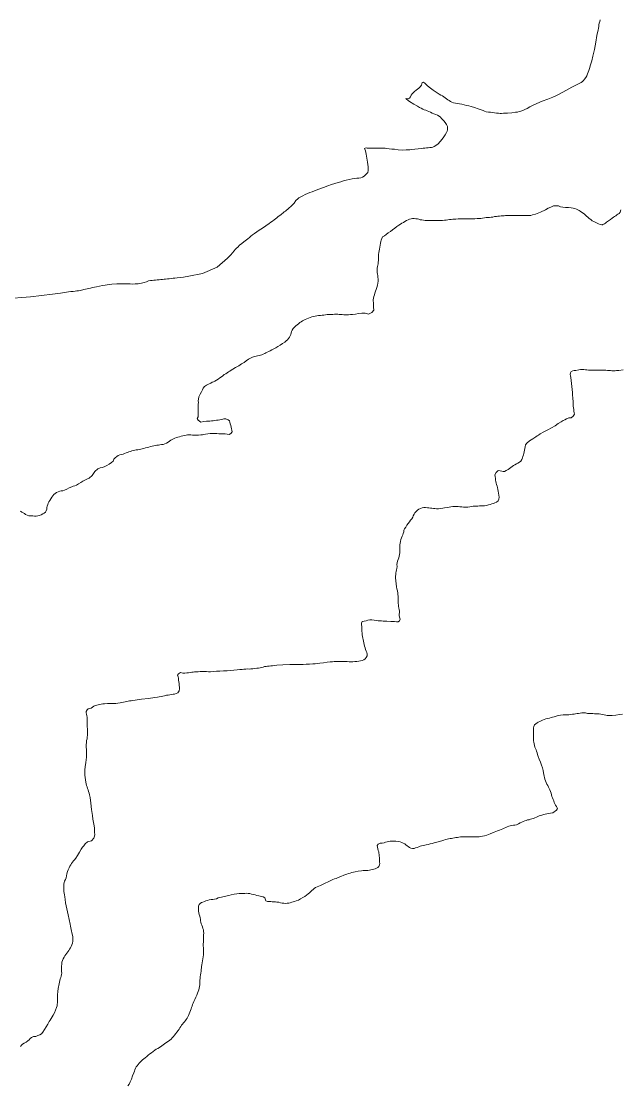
# Model space of a CAD drawing. Header units: kilometres. Extents: x 1172066 to 1174183, y 1051619 to 1053209.
# Drawn here: x 1173682.3 to 1173889.5, y 1052006.6 to 1052374.9 of the extents above; entities that cross this region are included whole.
import ezdxf

# ---------------------------------------------------------------- set-up
doc = ezdxf.new("R2010")
doc.units = ezdxf.units.KM
doc.header["$MEASUREMENT"] = 0
doc.layers.add('terreno', color=7, linetype='Continuous')

msp = doc.modelspace()

# ---------------------------------------------------------------- linework, layer by layer
at = {"layer": 'terreno', "lineweight": 0, "ltscale": 2090}
for points, elevation in [([(1173676.60232, 1052278.80115), (1173685.46401, 1052279.58222), (1173693.07853, 1052280.41402), (1173695.76014, 1052280.75478), (1173697.19808, 1052281.04263), (1173698.53126, 1052281.24131), (1173699.40999, 1052281.35006), (1173700.17584, 1052281.42943), (1173700.90765, 1052281.51666), (1173701.50686, 1052281.58943), (1173702.0729, 1052281.65923), (1173702.7432, 1052281.78584), (1173703.84617, 1052282.02447), (1173705.04685, 1052282.33155), (1173706.16189, 1052282.59089), (1173706.91034, 1052282.75754), (1173707.56638, 1052282.90241), (1173708.28589, 1052283.05559), (1173709.25354, 1052283.25308), (1173710.28759, 1052283.43905), (1173711.26336, 1052283.61157), (1173712.00131, 1052283.74266), (1173712.68152, 1052283.85032), (1173713.56872, 1052283.92876), (1173715.25839, 1052284.02625), (1173717.1492, 1052284.02367), (1173718.86649, 1052284.02379), (1173719.89144, 1052284.01653), (1173720.74303, 1052283.97463), (1173721.63555, 1052283.98144), (1173722.68716, 1052284.0483), (1173723.76433, 1052284.27797), (1173724.77747, 1052284.51701), (1173725.54385, 1052284.73457), (1173726.22299, 1052285.03873), (1173726.91224, 1052285.17593), (1173727.50449, 1052285.23819), (1173728.07242, 1052285.26315), (1173728.64921, 1052285.31648), (1173729.27276, 1052285.38671), (1173729.90795, 1052285.46449), (1173730.52654, 1052285.52835), (1173731.07452, 1052285.57673), (1173731.60557, 1052285.61002), (1173732.15468, 1052285.66456), (1173732.78241, 1052285.73381), (1173733.42945, 1052285.80632), (1173734.079, 1052285.87866), (1173734.73654, 1052285.95137), (1173735.39559, 1052286.02376), (1173736.13776, 1052286.1057), (1173737.20994, 1052286.22851), (1173738.36197, 1052286.38101), (1173740.21019, 1052286.65175), (1173744.84708, 1052287.57644), (1173749.9493, 1052289.83938), (1173753.563, 1052292.91517), (1173754.72785, 1052294.11414), (1173755.25666, 1052294.81446), (1173755.80498, 1052295.43721), (1173756.23172, 1052295.89722), (1173756.62261, 1052296.32073), (1173757.08056, 1052296.77171), (1173757.73908, 1052297.39031), (1173758.4749, 1052298.01659), (1173759.17769, 1052298.57772), (1173759.67528, 1052298.96154), (1173760.13164, 1052299.28735), (1173760.59003, 1052299.64067), (1173761.09414, 1052300.05753), (1173761.58821, 1052300.51835), (1173762.1574, 1052300.95552), (1173762.88519, 1052301.47843), (1173763.65878, 1052302.01321), (1173764.50384, 1052302.58933), (1173765.62225, 1052303.34688), (1173766.81348, 1052304.14279), (1173767.89748, 1052304.88153), (1173768.57934, 1052305.35222), (1173769.15547, 1052305.76374), (1173769.69814, 1052306.16854), (1173770.13911, 1052306.50585), (1173770.54837, 1052306.83411), (1173770.97263, 1052307.16376), (1173771.4452, 1052307.51697), (1173771.9398, 1052307.86345), (1173772.37505, 1052308.21116), (1173772.6623, 1052308.45083), (1173772.91434, 1052308.66169), (1173773.19112, 1052308.89282), (1173773.56703, 1052309.20674), (1173773.96818, 1052309.54096), (1173774.39025, 1052309.89343), (1173774.89397, 1052310.32147), (1173775.40419, 1052310.78385), (1173775.95441, 1052311.28594), (1173776.62471, 1052311.98527), (1173777.20142, 1052312.85383), (1173777.85854, 1052313.48458), (1173778.20183, 1052313.75119), (1173778.47129, 1052313.90728), (1173778.8406, 1052314.09967), (1173779.57587, 1052314.48343), (1173780.40213, 1052314.90995), (1173781.23732, 1052315.27534), (1173782.00857, 1052315.59444), (1173782.7654, 1052315.8958), (1173783.66671, 1052316.23966), (1173785.13041, 1052316.79348), (1173786.73642, 1052317.39244), (1173788.27383, 1052317.93944), (1173789.50145, 1052318.36382), (1173790.65866, 1052318.7337), (1173791.77964, 1052319.08058), (1173792.73919, 1052319.37088), (1173793.66308, 1052319.62617), (1173794.60532, 1052319.87755), (1173795.60507, 1052320.12786), (1173796.62989, 1052320.32595), (1173797.59094, 1052320.51091), (1173798.30705, 1052320.60456), (1173798.9775, 1052320.55566), (1173799.63318, 1052320.67021), (1173800.25138, 1052320.88742), (1173800.75446, 1052321.31128), (1173801.23866, 1052321.77888), (1173801.66854, 1052322.1724), (1173802.0598, 1052322.55574), (1173802.17796, 1052323.20616), (1173802.19901, 1052324.56369), (1173801.97119, 1052326.10708), (1173801.73214, 1052327.47941), (1173801.60178, 1052328.24103), (1173801.49378, 1052328.85158), (1173801.39085, 1052329.44614), (1173801.20869, 1052330.05551), (1173800.85785, 1052330.80793), (1173801.15309, 1052331.01199), (1173801.506, 1052331.03645), (1173801.82577, 1052331.02144), (1173802.35383, 1052331.01688), (1173803.71708, 1052331.01852), (1173805.28918, 1052331.0213), (1173806.69844, 1052331.02082), (1173807.45574, 1052331.00632), (1173808.04793, 1052330.94006), (1173808.68212, 1052330.87165), (1173809.48358, 1052330.78468), (1173810.32447, 1052330.67524), (1173811.26519, 1052330.57259), (1173812.5904, 1052330.43738), (1173814.01417, 1052330.33046), (1173815.29067, 1052330.3502), (1173815.98889, 1052330.38411), (1173816.54271, 1052330.43383), (1173817.20461, 1052330.50224), (1173818.29867, 1052330.61581), (1173819.49934, 1052330.74105), (1173820.58934, 1052330.86493), (1173821.24053, 1052330.94279), (1173821.78156, 1052331.01362), (1173822.33062, 1052331.083), (1173822.9107, 1052331.1477), (1173823.50104, 1052331.19159), (1173824.07512, 1052331.25459), (1173824.58407, 1052331.34478), (1173825.04631, 1052331.55445), (1173825.56725, 1052331.89789), (1173826.3717, 1052332.49648), (1173827.10062, 1052333.24474), (1173827.76068, 1052334.07319), (1173828.33482, 1052334.84174), (1173828.80367, 1052335.60346), (1173829.20695, 1052336.37755), (1173829.44785, 1052336.86952), (1173829.59674, 1052337.29375), (1173829.62256, 1052337.76407), (1173829.55689, 1052338.44682), (1173829.22841, 1052339.1771), (1173828.777, 1052339.85164), (1173828.37387, 1052340.3964), (1173827.97296, 1052340.82166), (1173827.54064, 1052341.24385), (1173827.12334, 1052341.66279), (1173826.71391, 1052342.07359), (1173826.19729, 1052342.37805), (1173825.56858, 1052342.665), (1173824.89156, 1052342.87504), (1173824.25198, 1052343.13594), (1173823.68291, 1052343.39265), (1173823.13102, 1052343.64878), (1173822.58536, 1052343.89095), (1173822.07383, 1052344.10593), (1173821.56325, 1052344.2964), (1173821.0522, 1052344.51605), (1173820.50763, 1052344.77288), (1173819.97336, 1052345.07244), (1173819.28239, 1052345.4531), (1173817.96453, 1052346.19389), (1173816.48729, 1052347.12412), (1173815.40125, 1052347.87348), (1173815.22142, 1052348.119), (1173816.04583, 1052348.08098), (1173816.4644, 1052348.28827), (1173816.75107, 1052348.68878), (1173816.99389, 1052349.26995), (1173817.35895, 1052349.73217), (1173817.7909, 1052350.1802), (1173818.24487, 1052350.62884), (1173818.71528, 1052351.05022), (1173819.19035, 1052351.43761), (1173819.70899, 1052351.77653), (1173820.17349, 1052352.14271), (1173820.58285, 1052352.72114), (1173820.81946, 1052353.74382), (1173821.26876, 1052353.75855), (1173821.90143, 1052353.33579), (1173822.58407, 1052352.63057), (1173823.24583, 1052352.07992), (1173823.72723, 1052351.71679), (1173824.16245, 1052351.38612), (1173824.6466, 1052351.037), (1173825.29894, 1052350.57898), (1173826.00448, 1052350.11238), (1173826.68571, 1052349.67801), (1173827.25113, 1052349.34292), (1173827.8149, 1052349.07819), (1173828.34204, 1052348.76677), (1173828.82511, 1052348.43699), (1173829.26738, 1052348.06051), (1173829.72765, 1052347.72211), (1173830.16359, 1052347.41578), (1173830.59763, 1052347.12743), (1173831.09934, 1052346.90874), (1173831.70003, 1052346.69649), (1173832.33575, 1052346.5511), (1173833.00259, 1052346.41751), (1173833.77463, 1052346.27407), (1173834.57726, 1052346.15361), (1173835.36894, 1052345.98276), (1173836.15153, 1052345.7927), (1173836.92689, 1052345.58311), (1173837.77608, 1052345.34036), (1173838.9269, 1052345.00199), (1173840.14543, 1052344.61743), (1173841.25049, 1052344.26169), (1173841.90434, 1052344.01586), (1173842.42091, 1052343.72307), (1173843.01014, 1052343.57379), (1173843.72803, 1052343.46461), (1173844.47939, 1052343.39907), (1173845.21367, 1052343.3118), (1173845.89216, 1052343.21793), (1173846.55618, 1052343.11517), (1173847.20044, 1052343.03481), (1173847.75404, 1052342.9862), (1173848.28801, 1052343.00034), (1173848.97942, 1052343.02888), (1173850.30756, 1052343.09236), (1173851.79125, 1052343.22074), (1173853.12274, 1052343.38625), (1173853.84666, 1052343.48811), (1173854.41065, 1052343.60588), (1173854.98879, 1052343.79992), (1173855.66632, 1052344.0569), (1173856.34613, 1052344.36074), (1173857.09134, 1052344.72072), (1173858.11469, 1052345.24015), (1173859.18566, 1052345.83898), (1173860.42982, 1052346.43562), (1173862.26967, 1052347.2187), (1173864.31777, 1052347.91305), (1173866.0513, 1052348.65129), (1173866.77731, 1052348.98785), (1173867.25478, 1052349.21658), (1173867.92057, 1052349.56051), (1173869.49867, 1052350.39237), (1173872.62668, 1052352.05849), (1173874.695, 1052353.1023), (1173875.76035, 1052353.6536), (1173876.3072, 1052353.98516), (1173876.66823, 1052354.37952), (1173877.00862, 1052354.84179), (1173877.41182, 1052355.4162), (1173877.77615, 1052356.03427), (1173878.04666, 1052356.68424), (1173878.2709, 1052357.28315), (1173878.47354, 1052357.8688), (1173878.69838, 1052358.59306), (1173879.08763, 1052359.84111), (1173879.52145, 1052361.21706), (1173879.88513, 1052362.80619), (1173880.36067, 1052365.14373), (1173880.83, 1052367.67342), (1173881.27036, 1052369.90595), (1173881.48728, 1052370.9717), (1173881.64971, 1052371.74584), (1173881.79981, 1052372.48175), (1173881.90629, 1052373.06512), (1173881.97124, 1052373.61646), (1173882.06666, 1052374.17595), (1173882.20353, 1052374.78145), (1173882.41543, 1052375.38332)], 30), ([(1173681.98014, 1052205.34216), (1173682.42773, 1052205.07772), (1173682.8793, 1052204.81845), (1173683.32244, 1052204.54398), (1173683.72584, 1052204.21065), (1173684.23696, 1052203.97701), (1173684.88241, 1052203.78231), (1173685.56877, 1052203.74865), (1173686.23829, 1052203.71942), (1173686.83766, 1052203.68619), (1173687.4214, 1052203.67705), (1173688.00905, 1052203.72811), (1173688.60927, 1052203.83073), (1173689.17181, 1052204.08351), (1173689.71618, 1052204.40956), (1173690.20178, 1052204.72015), (1173690.60519, 1052205.06988), (1173690.87717, 1052205.54384), (1173691.06441, 1052206.07192), (1173691.06595, 1052206.64079), (1173691.21406, 1052207.15968), (1173691.40321, 1052207.63309), (1173691.59975, 1052208.09553), (1173691.83173, 1052208.57214), (1173692.11734, 1052209.1285), (1173692.43779, 1052209.6847), (1173692.783, 1052210.22083), (1173693.11217, 1052210.69638), (1173693.4868, 1052211.10499), (1173693.94332, 1052211.46578), (1173694.4466, 1052211.81114), (1173694.98814, 1052212.06183), (1173695.54597, 1052212.25193), (1173696.06819, 1052212.39143), (1173696.59661, 1052212.45179), (1173697.16295, 1052212.64077), (1173697.99088, 1052212.99129), (1173698.86676, 1052213.42804), (1173699.69117, 1052213.78622), (1173700.25154, 1052214.00148), (1173700.75769, 1052214.15568), (1173701.29981, 1052214.3907), (1173702.04971, 1052214.78537), (1173702.79729, 1052215.31937), (1173703.55106, 1052215.77672), (1173704.23178, 1052216.13805), (1173704.92228, 1052216.43361), (1173705.69577, 1052216.84488), (1173706.79519, 1052217.70837), (1173707.63238, 1052219.15601), (1173708.7394, 1052219.99653), (1173709.49917, 1052220.34641), (1173710.1979, 1052220.48648), (1173710.9012, 1052220.75975), (1173711.78338, 1052221.16603), (1173712.68991, 1052221.64092), (1173713.48654, 1052222.20014), (1173714.01609, 1052222.7013), (1173714.30733, 1052223.3397), (1173714.76111, 1052223.82683), (1173715.25356, 1052224.2413), (1173715.77022, 1052224.60972), (1173716.341, 1052224.84938), (1173716.88987, 1052225.02827), (1173717.43848, 1052225.15748), (1173717.96921, 1052225.33128), (1173718.47887, 1052225.51932), (1173718.98132, 1052225.718), (1173719.48585, 1052225.89817), (1173719.97378, 1052226.06694), (1173720.45959, 1052226.2247), (1173720.96123, 1052226.3457), (1173721.48926, 1052226.45516), (1173722.02655, 1052226.54414), (1173722.5551, 1052226.64793), (1173723.06182, 1052226.75278), (1173723.56287, 1052226.85711), (1173724.07239, 1052226.97331), (1173724.62248, 1052227.10486), (1173725.17967, 1052227.25162), (1173725.73985, 1052227.40056), (1173726.31247, 1052227.56271), (1173726.8813, 1052227.75302), (1173727.45951, 1052227.89704), (1173728.02967, 1052228.01535), (1173728.60165, 1052228.09969), (1173729.16347, 1052228.18412), (1173729.68481, 1052228.26171), (1173730.19771, 1052228.32759), (1173730.72506, 1052228.40503), (1173731.31283, 1052228.50125), (1173731.90668, 1052228.65018), (1173732.47023, 1052228.9003), (1173733.00138, 1052229.19779), (1173733.46599, 1052229.57913), (1173733.96054, 1052229.89994), (1173734.4336, 1052230.18448), (1173734.8985, 1052230.46433), (1173735.39371, 1052230.67929), (1173735.88472, 1052230.86192), (1173736.38044, 1052231.00455), (1173736.89764, 1052231.14762), (1173737.48627, 1052231.31119), (1173738.09123, 1052231.46984), (1173738.6925, 1052231.60212), (1173739.22241, 1052231.70175), (1173739.73492, 1052231.74512), (1173740.26424, 1052231.75424), (1173740.8592, 1052231.7375), (1173741.47127, 1052231.65899), (1173742.1049, 1052231.64058), (1173742.82793, 1052231.64627), (1173743.574, 1052231.67888), (1173744.28553, 1052231.75318), (1173744.86268, 1052231.83754), (1173745.39732, 1052231.96318), (1173745.98062, 1052232.04938), (1173746.72559, 1052232.139), (1173747.5108, 1052232.21447), (1173748.29511, 1052232.23144), (1173749.06734, 1052232.23001), (1173749.83631, 1052232.21258), (1173750.59613, 1052232.19125), (1173751.32163, 1052232.16645), (1173752.03802, 1052232.12843), (1173752.74572, 1052232.09735), (1173753.41981, 1052232.0138), (1173754.08539, 1052231.86221), (1173754.72475, 1052232.26486), (1173755.15332, 1052232.78013), (1173755.06552, 1052233.36286), (1173754.9448, 1052233.91541), (1173754.83734, 1052234.47954), (1173754.69369, 1052235.04909), (1173754.50428, 1052235.60559), (1173754.34073, 1052236.11786), (1173754.18764, 1052236.60269), (1173753.72209, 1052237.0019), (1173753.02457, 1052237.35686), (1173752.26471, 1052237.27734), (1173751.54745, 1052237.14385), (1173750.93575, 1052237.0345), (1173750.34978, 1052236.90929), (1173749.76, 1052236.81639), (1173749.16817, 1052236.73296), (1173748.5745, 1052236.65506), (1173747.99238, 1052236.59851), (1173747.4625, 1052236.56307), (1173746.94344, 1052236.56966), (1173746.34055, 1052236.57188), (1173745.38919, 1052236.45696), (1173744.33442, 1052236.17406), (1173743.43514, 1052236.83211), (1173743.02829, 1052237.47844), (1173743.35396, 1052238.05767), (1173743.44411, 1052238.64111), (1173743.4203, 1052239.24656), (1173743.38264, 1052239.85808), (1173743.38277, 1052240.47613), (1173743.39928, 1052241.12143), (1173743.4341, 1052241.77362), (1173743.45918, 1052242.40729), (1173743.46476, 1052242.96719), (1173743.43508, 1052243.50943), (1173743.47591, 1052244.11966), (1173743.64595, 1052244.98166), (1173744.12604, 1052245.83062), (1173744.55328, 1052246.65282), (1173744.85118, 1052247.32825), (1173745.1049, 1052247.96697), (1173745.5983, 1052248.5003), (1173746.25892, 1052249.02455), (1173747.02302, 1052249.37362), (1173747.74035, 1052249.70913), (1173748.26008, 1052249.95704), (1173748.73799, 1052250.16444), (1173749.22336, 1052250.41603), (1173749.7881, 1052250.73334), (1173750.35413, 1052251.09631), (1173750.90207, 1052251.47505), (1173751.41837, 1052251.85262), (1173751.9052, 1052252.25825), (1173752.41706, 1052252.61914), (1173752.92658, 1052252.94769), (1173753.44688, 1052253.24994), (1173753.94363, 1052253.56643), (1173754.39125, 1052253.86837), (1173754.81901, 1052254.17836), (1173755.35907, 1052254.53505), (1173756.31608, 1052255.12603), (1173757.4124, 1052255.72048), (1173758.43749, 1052256.32927), (1173759.26474, 1052256.86297), (1173760.0112, 1052257.42513), (1173760.77444, 1052257.92652), (1173761.46953, 1052258.34744), (1173762.17616, 1052258.69158), (1173762.88215, 1052258.91853), (1173763.4367, 1052259.0621), (1173763.95883, 1052259.15135), (1173764.47065, 1052259.26807), (1173764.96264, 1052259.38751), (1173765.44979, 1052259.50744), (1173765.92685, 1052259.68033), (1173766.40105, 1052259.89637), (1173766.83754, 1052260.19175), (1173767.30576, 1052260.4406), (1173767.81455, 1052260.67498), (1173768.34226, 1052260.88944), (1173768.88172, 1052261.15995), (1173769.53429, 1052261.51399), (1173770.20252, 1052261.90844), (1173770.9033, 1052262.32639), (1173771.73189, 1052262.8246), (1173772.57745, 1052263.36204), (1173773.35358, 1052263.886), (1173773.87569, 1052264.26694), (1173774.2765, 1052264.67583), (1173774.62475, 1052265.13164), (1173774.94779, 1052265.61343), (1173775.39161, 1052266.50529), (1173775.69964, 1052267.49462), (1173775.95071, 1052268.04198), (1173776.28964, 1052268.56676), (1173776.72051, 1052269.03411), (1173777.18872, 1052269.46281), (1173777.64521, 1052269.86712), (1173778.10331, 1052270.2481), (1173778.57372, 1052270.6013), (1173779.00479, 1052270.91782), (1173779.43063, 1052271.21165), (1173779.90001, 1052271.45951), (1173780.42057, 1052271.70577), (1173780.96279, 1052271.92063), (1173781.5187, 1052272.12988), (1173782.10488, 1052272.35062), (1173782.69826, 1052272.56536), (1173783.2988, 1052272.745), (1173783.87097, 1052272.89749), (1173784.44136, 1052273.00264), (1173785.02725, 1052273.07136), (1173785.65218, 1052273.13174), (1173786.28785, 1052273.17669), (1173786.9013, 1052273.23588), (1173787.43338, 1052273.29701), (1173787.94375, 1052273.37054), (1173788.45505, 1052273.42007), (1173788.95759, 1052273.4559), (1173789.4584, 1052273.46955), (1173789.96905, 1052273.48041), (1173790.51836, 1052273.49279), (1173791.07737, 1052273.50055), (1173791.63179, 1052273.48911), (1173792.16712, 1052273.46426), (1173792.69641, 1052273.41003), (1173793.22593, 1052273.37531), (1173793.75126, 1052273.34791), (1173794.2754, 1052273.32717), (1173794.81408, 1052273.33084), (1173795.41121, 1052273.34909), (1173796.02219, 1052273.39943), (1173796.71608, 1052273.47064), (1173797.74112, 1052273.58389), (1173798.84453, 1052273.72835), (1173799.95916, 1052273.86468), (1173801.12015, 1052273.84572), (1173802.30658, 1052273.48734), (1173803.42938, 1052274.08491), (1173804.18181, 1052274.93912), (1173804.02752, 1052276.01066), (1173803.96684, 1052276.94728), (1173803.96131, 1052277.53013), (1173803.90249, 1052278.03339), (1173803.94627, 1052278.54631), (1173804.03697, 1052279.1161), (1173804.16798, 1052279.69291), (1173804.33767, 1052280.26773), (1173804.52577, 1052280.86048), (1173804.72939, 1052281.45046), (1173804.92869, 1052282.07244), (1173805.15451, 1052282.79753), (1173805.37222, 1052283.5501), (1173805.53507, 1052284.3049), (1173805.63868, 1052285.00343), (1173805.60613, 1052285.69733), (1173805.54708, 1052286.35611), (1173805.48419, 1052286.90652), (1173805.38226, 1052287.42909), (1173805.32769, 1052287.95087), (1173805.29414, 1052288.46475), (1173805.29158, 1052288.98061), (1173805.33723, 1052289.49019), (1173805.41326, 1052289.98975), (1173805.54984, 1052290.47874), (1173805.62733, 1052290.98347), (1173805.68487, 1052291.51761), (1173805.72802, 1052292.05968), (1173805.75787, 1052292.60037), (1173805.76591, 1052293.1326), (1173805.72461, 1052293.66446), (1173805.76875, 1052294.20986), (1173805.8536, 1052294.82063), (1173805.96789, 1052295.4422), (1173806.09114, 1052296.07366), (1173806.22355, 1052296.74598), (1173806.36073, 1052297.42783), (1173806.49305, 1052298.082), (1173806.59804, 1052298.62619), (1173806.69466, 1052299.14133), (1173806.8672, 1052299.6755), (1173807.17164, 1052300.26846), (1173807.76584, 1052300.70158), (1173808.38092, 1052301.12745), (1173809.09411, 1052301.63778), (1173809.84327, 1052302.15496), (1173810.58533, 1052302.69393), (1173811.34009, 1052303.2633), (1173812.08522, 1052303.85738), (1173812.80804, 1052304.37718), (1173813.33984, 1052304.73424), (1173813.8398, 1052305.02116), (1173814.34531, 1052305.31453), (1173814.86993, 1052305.62047), (1173815.40127, 1052305.91378), (1173815.94738, 1052306.18783), (1173816.4577, 1052306.41521), (1173816.98266, 1052306.54132), (1173817.51665, 1052306.58629), (1173818.07028, 1052306.60352), (1173818.63452, 1052306.56029), (1173819.18313, 1052306.473), (1173819.69899, 1052306.36605), (1173820.19906, 1052306.21585), (1173820.72616, 1052306.12894), (1173821.31603, 1052306.0575), (1173821.92166, 1052306.00314), (1173822.54532, 1052305.98185), (1173823.2336, 1052305.9677), (1173823.93835, 1052305.95947), (1173824.71157, 1052305.95904), (1173825.76066, 1052305.95789), (1173826.87872, 1052305.96008), (1173827.90476, 1052306.00549), (1173828.56276, 1052306.04954), (1173829.12635, 1052306.11249), (1173829.69409, 1052306.17696), (1173830.27797, 1052306.24783), (1173830.86428, 1052306.33421), (1173831.44471, 1052306.39474), (1173831.98888, 1052306.43875), (1173832.52399, 1052306.46008), (1173833.31779, 1052306.48058), (1173835.1439, 1052306.51836), (1173837.2288, 1052306.53669), (1173839.06345, 1052306.57034), (1173839.89658, 1052306.59087), (1173840.47868, 1052306.61673), (1173841.07436, 1052306.65499), (1173841.72226, 1052306.72633), (1173842.37389, 1052306.88453), (1173843.01268, 1052306.97699), (1173843.57769, 1052307.02043), (1173844.12844, 1052307.01082), (1173844.68492, 1052307.05923), (1173845.28104, 1052307.15067), (1173845.88074, 1052307.29845), (1173846.48157, 1052307.3804), (1173847.05351, 1052307.43688), (1173847.61815, 1052307.48683), (1173848.17234, 1052307.52824), (1173848.68371, 1052307.56444), (1173849.18392, 1052307.59808), (1173849.69717, 1052307.62564), (1173850.26076, 1052307.65125), (1173850.8374, 1052307.66525), (1173851.43893, 1052307.6682), (1173852.14168, 1052307.66312), (1173852.86983, 1052307.63799), (1173853.68128, 1052307.62641), (1173854.82622, 1052307.62355), (1173856.05486, 1052307.64739), (1173857.17097, 1052307.67806), (1173857.84111, 1052307.69433), (1173858.40217, 1052307.7251), (1173859.01147, 1052307.88577), (1173859.96704, 1052308.19087), (1173861.7692, 1052308.77909), (1173863.45073, 1052309.66477), (1173864.39965, 1052310.1647), (1173865.28861, 1052310.61935), (1173866.24631, 1052310.98696), (1173867.1705, 1052311.06992), (1173867.9565, 1052311.00955), (1173868.71256, 1052310.71787), (1173869.50665, 1052310.5692), (1173870.43064, 1052310.4763), (1173871.39761, 1052310.42443), (1173872.30284, 1052310.31879), (1173872.98385, 1052310.2196), (1173873.6005, 1052310.0886), (1173874.17885, 1052309.8771), (1173874.65284, 1052309.67144), (1173875.06933, 1052309.42836), (1173875.48686, 1052309.14193), (1173875.96745, 1052308.80447), (1173876.45761, 1052308.45188), (1173876.91734, 1052308.08598), (1173877.31807, 1052307.75514), (1173877.69927, 1052307.42939), (1173878.10737, 1052307.09008), (1173878.60598, 1052306.67986), (1173879.13112, 1052306.25943), (1173879.65864, 1052305.86934), (1173880.13162, 1052305.55667), (1173880.62865, 1052305.34028), (1173881.15828, 1052305.10738), (1173881.76091, 1052304.83499), (1173882.38526, 1052304.5872), (1173882.9325, 1052304.47222), (1173883.17111, 1052304.45182), (1173883.34085, 1052304.51145), (1173883.5185, 1052304.62611), (1173883.8252, 1052304.83989), (1173884.16346, 1052305.07746), (1173884.5642, 1052305.35785), (1173885.21081, 1052305.80937), (1173885.91925, 1052306.30368), (1173886.57235, 1052306.75974), (1173887.00632, 1052307.0621), (1173887.38663, 1052307.32387), (1173887.76677, 1052307.58648), (1173888.14873, 1052307.85345), (1173888.52998, 1052308.13256), (1173888.89486, 1052308.4151), (1173889.25383, 1052308.85713), (1173889.52843, 1052309.63196)], 20), ([(1173681.96371, 1052020.12677), (1173682.2973, 1052020.58084), (1173682.72776, 1052020.95753), (1173683.2848, 1052021.3518), (1173683.91439, 1052021.70406), (1173684.48214, 1052022.09106), (1173684.94724, 1052022.4739), (1173685.33851, 1052022.92641), (1173685.83081, 1052023.29838), (1173686.49554, 1052023.61932), (1173687.31636, 1052023.67061), (1173688.03638, 1052023.93046), (1173688.66654, 1052024.23006), (1173689.27392, 1052024.55422), (1173689.75047, 1052025.12798), (1173690.33961, 1052026.00609), (1173690.90605, 1052026.96446), (1173691.40632, 1052027.84983), (1173691.70521, 1052028.38259), (1173691.95084, 1052028.82758), (1173692.21454, 1052029.2935), (1173692.539, 1052029.84704), (1173692.89691, 1052030.41158), (1173693.26855, 1052031.03567), (1173693.73076, 1052031.86286), (1173694.13857, 1052032.77399), (1173694.44168, 1052033.65811), (1173694.61598, 1052034.24246), (1173694.70444, 1052034.75557), (1173694.73802, 1052035.28011), (1173694.75449, 1052035.82788), (1173694.74809, 1052036.38156), (1173694.76809, 1052037.0302), (1173694.803, 1052038.06076), (1173694.83829, 1052039.18735), (1173694.97444, 1052040.20372), (1173695.08067, 1052040.80241), (1173695.1956, 1052041.28964), (1173695.32009, 1052041.79476), (1173695.46244, 1052042.37229), (1173695.61136, 1052042.96703), (1173695.7572, 1052043.54406), (1173695.90071, 1052044.0496), (1173696.07517, 1052044.52895), (1173696.17286, 1052045.0306), (1173696.22067, 1052045.54168), (1173696.17412, 1052046.05468), (1173696.16495, 1052046.59634), (1173696.17323, 1052047.25492), (1173696.18705, 1052047.94221), (1173696.22373, 1052048.62543), (1173696.29399, 1052049.28896), (1173696.49605, 1052049.92727), (1173696.78316, 1052050.52032), (1173697.05813, 1052051.03662), (1173697.34631, 1052051.50933), (1173697.65949, 1052051.97731), (1173697.9938, 1052052.45621), (1173698.34633, 1052052.92555), (1173698.67497, 1052053.40244), (1173698.96906, 1052053.85615), (1173699.22629, 1052054.31655), (1173699.48253, 1052054.80594), (1173699.75639, 1052055.34675), (1173699.98194, 1052055.91717), (1173700.08335, 1052056.54934), (1173700.13648, 1052057.35014), (1173700.04233, 1052058.20694), (1173699.8852, 1052058.9906), (1173699.7569, 1052059.56021), (1173699.62418, 1052060.07463), (1173699.51368, 1052060.61116), (1173699.40154, 1052061.21669), (1173699.29564, 1052061.84074), (1173699.1773, 1052062.45191), (1173699.06183, 1052063.02158), (1173698.9434, 1052063.58057), (1173698.81936, 1052064.12936), (1173698.69746, 1052064.64418), (1173698.5658, 1052065.14827), (1173698.42085, 1052065.74598), (1173698.19438, 1052066.70925), (1173697.96163, 1052067.76683), (1173697.76253, 1052068.83156), (1173697.58872, 1052069.90309), (1173697.47405, 1052070.98462), (1173697.33911, 1052071.97758), (1173697.22822, 1052072.63595), (1173697.0959, 1052073.20703), (1173697.02194, 1052073.7749), (1173696.9832, 1052074.29393), (1173696.99236, 1052074.80084), (1173696.99567, 1052075.3089), (1173696.99264, 1052075.82075), (1173696.99426, 1052076.33295), (1173697.04102, 1052076.85771), (1173697.16761, 1052077.41517), (1173697.50075, 1052077.92808), (1173697.72112, 1052078.50015), (1173697.90123, 1052079.20086), (1173698.01725, 1052079.95528), (1173698.23865, 1052080.6652), (1173698.48667, 1052081.31239), (1173698.77385, 1052081.92742), (1173699.07767, 1052082.51087), (1173699.34109, 1052083.00212), (1173699.60716, 1052083.45906), (1173699.90777, 1052083.90648), (1173700.25453, 1052084.36045), (1173700.66699, 1052084.77272), (1173701.08094, 1052085.32934), (1173701.71732, 1052086.30001), (1173702.35658, 1052087.41022), (1173702.98865, 1052088.41122), (1173703.43096, 1052089.07082), (1173703.84942, 1052089.62845), (1173704.33173, 1052090.25189), (1173705.20331, 1052091.00465), (1173706.57576, 1052091.36153), (1173707.31706, 1052092.28301), (1173707.61086, 1052092.97693), (1173707.65563, 1052093.56684), (1173707.62225, 1052094.18957), (1173707.57631, 1052094.93407), (1173707.52504, 1052095.71055), (1173707.41067, 1052096.54508), (1173707.23797, 1052097.63036), (1173707.04067, 1052098.77404), (1173706.83469, 1052100.09851), (1173706.55123, 1052102.14035), (1173706.30756, 1052104.37037), (1173706.01416, 1052106.32499), (1173705.85384, 1052107.21881), (1173705.68864, 1052107.83892), (1173705.51218, 1052108.43732), (1173705.34841, 1052108.96326), (1173705.16841, 1052109.4638), (1173705.00886, 1052109.9756), (1173704.85026, 1052110.50257), (1173704.69677, 1052111.03473), (1173704.59389, 1052111.62146), (1173704.46962, 1052112.45378), (1173704.23818, 1052114.00415), (1173704.18073, 1052115.05363), (1173704.22313, 1052115.77754), (1173704.35058, 1052116.98105), (1173704.58427, 1052118.30956), (1173704.7212, 1052119.51527), (1173704.78126, 1052120.19011), (1173704.8206, 1052120.73149), (1173704.82958, 1052121.2734), (1173704.8194, 1052121.81522), (1173704.77208, 1052122.35638), (1173704.75, 1052122.94849), (1173704.73649, 1052123.74232), (1173704.74425, 1052124.58708), (1173704.78869, 1052125.39118), (1173704.85692, 1052126.03003), (1173705.00104, 1052126.61725), (1173705.07927, 1052127.21665), (1173705.13128, 1052127.82644), (1173705.1603, 1052128.43827), (1173705.15574, 1052129.09714), (1173705.12165, 1052129.9462), (1173705.02849, 1052130.84218), (1173704.98657, 1052131.6912), (1173704.98234, 1052132.35057), (1173705.02568, 1052132.96398), (1173705.02893, 1052133.5577), (1173704.99431, 1052134.08725), (1173704.87827, 1052134.59791), (1173704.81075, 1052135.1073), (1173704.74292, 1052135.60986), (1173704.69159, 1052136.11249), (1173704.99612, 1052136.61276), (1173705.41896, 1052137.01492), (1173705.91654, 1052137.07706), (1173706.37952, 1052137.27005), (1173706.84602, 1052137.56539), (1173707.29552, 1052137.93033), (1173707.81448, 1052138.12858), (1173708.34272, 1052138.26536), (1173708.87362, 1052138.36617), (1173709.40003, 1052138.46777), (1173709.90442, 1052138.56995), (1173710.40281, 1052138.6731), (1173711.00555, 1052138.77223), (1173712.01168, 1052138.86871), (1173713.1313, 1052138.7884), (1173714.17872, 1052138.82141), (1173714.96619, 1052138.87823), (1173715.6893, 1052138.93757), (1173716.3882, 1052139.04298), (1173717.0089, 1052139.15036), (1173717.60725, 1052139.26514), (1173718.18875, 1052139.38417), (1173718.7056, 1052139.49357), (1173719.20445, 1052139.60689), (1173719.70967, 1052139.71039), (1173720.23325, 1052139.81099), (1173720.76288, 1052139.89929), (1173721.61651, 1052140.02823), (1173723.76347, 1052140.3217), (1173726.24411, 1052140.58119), (1173728.40572, 1052140.87972), (1173729.33229, 1052141.02318), (1173729.9485, 1052141.13321), (1173730.56665, 1052141.2514), (1173731.19376, 1052141.38082), (1173731.81844, 1052141.53438), (1173732.44122, 1052141.66127), (1173733.03895, 1052141.76672), (1173733.63397, 1052141.84463), (1173734.21626, 1052141.93118), (1173734.74977, 1052142.01164), (1173735.26709, 1052142.09571), (1173735.80285, 1052142.26353), (1173736.40115, 1052142.56532), (1173736.84775, 1052143.19927), (1173736.92635, 1052143.86268), (1173736.91012, 1052144.49116), (1173736.85923, 1052145.11547), (1173736.79485, 1052145.73538), (1173736.72884, 1052146.34795), (1173736.65985, 1052146.95933), (1173736.59509, 1052147.55241), (1173736.47215, 1052148.08155), (1173736.23768, 1052148.60933), (1173736.59079, 1052149.13084), (1173737.28008, 1052149.58256), (1173738.07954, 1052149.31842), (1173738.82796, 1052149.30803), (1173739.45958, 1052149.40297), (1173740.06401, 1052149.4971), (1173740.65234, 1052149.58067), (1173741.1697, 1052149.65224), (1173741.66927, 1052149.71871), (1173742.19526, 1052149.76715), (1173742.81725, 1052149.8127), (1173743.46326, 1052149.83886), (1173744.09212, 1052149.8611), (1173744.65114, 1052149.88168), (1173745.19287, 1052149.89619), (1173745.74487, 1052149.90592), (1173746.34011, 1052149.89884), (1173746.94624, 1052149.84364), (1173747.63409, 1052149.84799), (1173748.65194, 1052149.89837), (1173749.75119, 1052150.0033), (1173750.88129, 1052150.07385), (1173752.13164, 1052150.12282), (1173753.41518, 1052150.13542), (1173754.66142, 1052150.2117), (1173755.77319, 1052150.31351), (1173756.84658, 1052150.46249), (1173757.85264, 1052150.57315), (1173758.57553, 1052150.64318), (1173759.22749, 1052150.70002), (1173759.86431, 1052150.74614), (1173760.43857, 1052150.77197), (1173760.9987, 1052150.75406), (1173761.5868, 1052150.77477), (1173762.29281, 1052150.82004), (1173763.02669, 1052150.89511), (1173763.72073, 1052151.006), (1173764.27081, 1052151.10439), (1173764.78153, 1052151.20825), (1173765.29639, 1052151.31714), (1173765.82702, 1052151.44177), (1173766.35619, 1052151.59708), (1173766.89445, 1052151.69123), (1173767.42585, 1052151.75602), (1173767.95723, 1052151.78982), (1173768.50054, 1052151.8405), (1173769.09778, 1052151.90694), (1173769.70713, 1052151.9846), (1173770.61581, 1052152.06648), (1173772.7101, 1052152.21568), (1173775.10394, 1052152.28742), (1173777.21638, 1052152.33353), (1173778.20221, 1052152.35226), (1173778.90691, 1052152.35369), (1173779.68505, 1052152.37046), (1173780.75864, 1052152.40326), (1173781.90499, 1052152.45758), (1173782.9936, 1052152.52195), (1173783.85007, 1052152.57841), (1173784.64713, 1052152.64944), (1173785.52044, 1052152.73848), (1173786.69753, 1052152.88111), (1173787.94314, 1052153.09273), (1173789.08693, 1052153.22803), (1173789.79051, 1052153.29411), (1173790.38372, 1052153.33136), (1173790.98016, 1052153.35246), (1173791.58413, 1052153.37009), (1173792.18945, 1052153.38106), (1173792.77883, 1052153.37979), (1173793.30222, 1052153.37471), (1173793.80865, 1052153.36439), (1173794.33391, 1052153.35232), (1173794.93271, 1052153.33241), (1173795.54993, 1052153.29377), (1173796.18173, 1052153.27402), (1173796.87193, 1052153.27704), (1173797.57601, 1052153.34448), (1173798.2671, 1052153.40684), (1173798.90237, 1052153.46629), (1173799.51646, 1052153.56481), (1173800.12314, 1052153.71279), (1173800.68415, 1052153.9004), (1173801.14651, 1052154.26223), (1173801.50362, 1052154.78409), (1173801.78109, 1052155.33724), (1173801.82222, 1052155.92097), (1173801.68903, 1052156.46407), (1173801.51093, 1052156.98778), (1173801.28919, 1052157.50429), (1173801.11784, 1052158.0477), (1173800.94788, 1052158.64779), (1173800.77385, 1052159.26254), (1173800.62672, 1052159.86657), (1173800.50405, 1052160.40504), (1173800.39762, 1052160.92808), (1173800.29846, 1052161.46565), (1173800.19324, 1052162.05071), (1173800.09847, 1052162.64916), (1173800.04689, 1052163.24246), (1173800.01465, 1052163.79901), (1173800.00377, 1052164.34667), (1173799.98521, 1052164.90079), (1173799.93784, 1052165.48244), (1173799.83496, 1052166.07001), (1173799.87141, 1052166.65772), (1173800.08657, 1052167.16559), (1173800.80025, 1052167.35491), (1173801.45433, 1052167.49011), (1173802.11425, 1052167.64475), (1173802.78949, 1052167.76597), (1173803.47448, 1052167.74023), (1173804.19874, 1052167.66149), (1173804.93216, 1052167.54453), (1173805.63253, 1052167.47594), (1173806.19595, 1052167.43304), (1173806.72715, 1052167.39467), (1173807.40208, 1052167.34896), (1173808.65468, 1052167.27373), (1173810.05319, 1052167.22171), (1173811.30266, 1052167.17665), (1173811.9703, 1052167.11873), (1173812.50848, 1052167.05356), (1173812.96515, 1052167.4572), (1173813.27028, 1052168.04699), (1173812.97261, 1052168.65182), (1173812.88988, 1052169.24231), (1173812.91325, 1052169.77512), (1173812.95835, 1052170.29404), (1173812.95214, 1052170.80972), (1173812.89914, 1052171.31167), (1173812.74571, 1052171.79999), (1173812.64522, 1052172.47825), (1173812.54066, 1052173.8957), (1173812.55799, 1052175.5174), (1173812.41645, 1052176.96651), (1173812.27756, 1052177.80542), (1173812.09123, 1052178.48262), (1173811.9559, 1052179.23722), (1173811.81123, 1052180.24478), (1173811.70443, 1052181.31537), (1173811.67103, 1052182.30061), (1173811.66925, 1052182.94032), (1173811.71153, 1052183.49423), (1173811.78267, 1052184.03959), (1173811.86915, 1052184.54869), (1173811.99957, 1052185.03833), (1173812.09432, 1052185.56231), (1173812.15851, 1052186.20582), (1173812.1285, 1052186.8919), (1173812.21664, 1052187.54652), (1173812.36045, 1052188.12989), (1173812.59111, 1052188.675), (1173812.75284, 1052189.24062), (1173812.89169, 1052189.8133), (1173813.01871, 1052190.38827), (1173813.07538, 1052190.96474), (1173813.09834, 1052191.51354), (1173813.076, 1052192.05515), (1173813.08448, 1052192.59956), (1173813.10541, 1052193.15636), (1173813.13666, 1052193.71555), (1173813.20066, 1052194.29106), (1173813.29905, 1052194.93038), (1173813.47828, 1052195.5691), (1173813.68714, 1052196.17711), (1173813.88444, 1052196.69206), (1173814.11793, 1052197.16534), (1173814.31768, 1052197.65597), (1173814.47358, 1052198.18422), (1173814.53161, 1052198.75587), (1173814.77783, 1052199.28672), (1173815.14889, 1052199.89197), (1173815.578, 1052200.488), (1173816.00779, 1052201.08104), (1173816.43014, 1052201.65936), (1173816.86255, 1052202.22524), (1173817.26235, 1052202.78112), (1173817.56559, 1052203.27224), (1173817.75668, 1052203.79815), (1173818.0257, 1052204.29977), (1173818.35019, 1052204.81064), (1173818.73743, 1052205.27197), (1173819.21801, 1052205.69373), (1173819.72225, 1052206.08142), (1173820.26405, 1052206.3481), (1173820.85461, 1052206.48885), (1173821.44952, 1052206.59177), (1173822.04636, 1052206.63321), (1173822.62829, 1052206.58674), (1173823.1683, 1052206.52156), (1173823.69751, 1052206.44717), (1173824.22334, 1052206.38443), (1173824.72948, 1052206.32477), (1173825.23031, 1052206.26409), (1173825.77248, 1052206.23325), (1173826.47689, 1052206.22785), (1173827.22323, 1052206.31115), (1173827.93704, 1052206.39962), (1173828.57398, 1052206.4769), (1173829.64263, 1052206.62203), (1173830.80028, 1052206.84032), (1173831.45376, 1052206.94494), (1173832.0437, 1052207.00483), (1173832.63478, 1052206.99823), (1173833.23243, 1052206.97216), (1173833.86919, 1052206.92611), (1173834.51536, 1052206.82858), (1173835.17242, 1052206.7893), (1173835.87153, 1052206.77703), (1173836.5841, 1052206.80717), (1173837.27087, 1052206.86835), (1173837.86522, 1052206.94844), (1173838.42996, 1052207.08589), (1173838.99973, 1052207.14119), (1173839.55617, 1052207.16411), (1173840.10969, 1052207.16817), (1173840.66865, 1052207.18526), (1173841.25094, 1052207.20528), (1173841.83939, 1052207.22518), (1173842.43883, 1052207.28262), (1173843.08227, 1052207.3786), (1173843.72064, 1052207.56006), (1173844.34843, 1052207.72465), (1173844.91581, 1052207.86662), (1173845.45981, 1052208.01782), (1173846.01096, 1052208.21055), (1173846.58681, 1052208.4694), (1173847.08136, 1052208.93421), (1173847.31058, 1052209.54032), (1173847.43987, 1052210.23247), (1173847.37021, 1052210.95287), (1173847.24549, 1052211.64534), (1173847.12866, 1052212.29102), (1173847.01338, 1052212.92737), (1173846.87086, 1052213.54124), (1173846.73084, 1052214.08331), (1173846.57793, 1052214.60163), (1173846.44016, 1052215.1257), (1173846.31926, 1052215.64318), (1173846.23401, 1052216.16282), (1173846.14785, 1052216.7023), (1173846.0361, 1052217.33099), (1173845.98351, 1052217.99547), (1173846.40411, 1052218.73696), (1173846.96168, 1052219.34836), (1173847.35136, 1052219.49041), (1173848.83282, 1052219.12673), (1173849.26458, 1052219.14542), (1173849.92262, 1052219.44029), (1173850.53146, 1052219.80664), (1173851.0482, 1052220.12338), (1173851.54134, 1052220.46053), (1173851.99919, 1052220.78916), (1173852.43916, 1052221.12689), (1173852.89367, 1052221.45485), (1173853.39565, 1052221.75737), (1173853.96509, 1052221.95784), (1173854.47339, 1052222.29739), (1173854.93553, 1052222.70689), (1173855.26833, 1052223.22148), (1173855.49327, 1052223.77938), (1173855.68248, 1052224.31363), (1173855.84288, 1052224.84192), (1173855.97755, 1052225.38224), (1173856.10399, 1052225.9377), (1173856.21191, 1052226.49874), (1173856.3368, 1052227.06535), (1173856.454, 1052227.67128), (1173856.56345, 1052228.29599), (1173857.02435, 1052228.90101), (1173857.9369, 1052229.76664), (1173859.06559, 1052230.4309), (1173860.08042, 1052231.05714), (1173860.63695, 1052231.42191), (1173861.07962, 1052231.71581), (1173861.67996, 1052232.08162), (1173862.88502, 1052232.77408), (1173864.27381, 1052233.48939), (1173865.59323, 1052234.24789), (1173866.76386, 1052234.95635), (1173867.88765, 1052235.66893), (1173868.92478, 1052236.30561), (1173869.57985, 1052236.69701), (1173870.14676, 1052237.01483), (1173870.74424, 1052237.35177), (1173871.50944, 1052237.64517), (1173872.40705, 1052237.6725), (1173873.0949, 1052238.29039), (1173873.46629, 1052238.89648), (1173873.402, 1052239.46072), (1173873.31826, 1052240.01888), (1173873.24219, 1052240.57191), (1173873.13113, 1052241.1236), (1173873.08184, 1052241.69024), (1173873.05882, 1052242.30569), (1173873.06206, 1052242.93657), (1173873.02135, 1052243.55893), (1173872.96724, 1052244.15822), (1173872.90807, 1052244.75199), (1173872.84822, 1052245.42277), (1173872.76499, 1052246.40478), (1173872.68241, 1052247.46482), (1173872.59285, 1052248.52365), (1173872.48628, 1052249.5799), (1173872.32957, 1052250.63057), (1173872.20345, 1052251.5914), (1173872.11918, 1052252.18772), (1173872.04648, 1052252.69775), (1173872.15015, 1052253.20343), (1173872.37783, 1052253.67319), (1173872.89587, 1052253.95994), (1173873.36635, 1052254.04296), (1173873.61877, 1052254.06604), (1173873.97017, 1052254.09459), (1173875.00639, 1052254.25922), (1173875.59541, 1052254.35263), (1173876.15535, 1052254.41139), (1173876.72746, 1052254.36086), (1173877.28423, 1052254.31177), (1173877.79399, 1052254.26329), (1173878.29104, 1052254.18858), (1173878.98244, 1052254.14862), (1173880.44018, 1052254.12053), (1173882.09074, 1052254.169), (1173883.55865, 1052254.13996), (1173884.30201, 1052254.11041), (1173884.86484, 1052254.08384), (1173885.41851, 1052254.05606), (1173885.93718, 1052254.02513), (1173886.44676, 1052253.98098), (1173886.96409, 1052253.95437), (1173887.51099, 1052253.94724), (1173888.06545, 1052254.00047), (1173888.8039, 1052254.09524), (1173890.27315, 1052254.31671)], 10)]:
    msp.add_lwpolyline(points, dxfattribs=dict(at, elevation=elevation))
msp.add_lwpolyline([(1173719.04497, 1052006.55116), (1173719.4964, 1052007.15346), (1173719.87156, 1052007.88075), (1173720.32252, 1052008.90406), (1173720.75758, 1052010.0145), (1173721.14577, 1052011.0247), (1173721.36466, 1052011.62842), (1173721.5113, 1052012.14147), (1173721.71186, 1052012.63677), (1173721.95018, 1052013.10874), (1173722.27813, 1052013.52461), (1173722.62093, 1052013.93156), (1173722.96106, 1052014.34249), (1173723.3037, 1052014.74627), (1173723.69954, 1052015.11364), (1173724.13848, 1052015.4942), (1173724.59093, 1052015.87181), (1173725.06669, 1052016.25488), (1173725.61089, 1052016.68975), (1173726.17235, 1052017.13655), (1173726.73451, 1052017.58135), (1173727.29285, 1052018.02046), (1173727.85539, 1052018.4506), (1173728.40804, 1052018.85885), (1173728.91038, 1052019.19054), (1173729.44446, 1052019.43352), (1173730.00766, 1052019.79732), (1173730.8446, 1052020.40072), (1173731.73717, 1052021.08224), (1173732.56525, 1052021.69112), (1173733.10407, 1052022.0608), (1173733.58979, 1052022.34456), (1173734.02831, 1052022.70845), (1173734.45672, 1052023.12914), (1173734.82921, 1052023.60772), (1173735.21901, 1052024.0884), (1173735.64668, 1052024.60007), (1173736.08063, 1052025.12062), (1173736.48743, 1052025.63871), (1173736.81992, 1052026.11461), (1173737.06958, 1052026.6238), (1173737.37915, 1052027.0831), (1173737.69424, 1052027.50142), (1173738.01105, 1052027.90824), (1173738.33035, 1052028.31408), (1173738.65585, 1052028.71713), (1173738.99422, 1052029.10972), (1173739.31333, 1052029.52256), (1173739.61185, 1052029.95647), (1173739.84132, 1052030.4329), (1173740.06338, 1052030.9298), (1173740.31068, 1052031.48098), (1173740.55441, 1052032.04831), (1173740.76664, 1052032.6145), (1173740.94725, 1052033.13438), (1173741.10338, 1052033.64779), (1173741.28005, 1052034.15432), (1173741.46423, 1052034.65621), (1173741.65645, 1052035.15464), (1173741.88162, 1052035.69671), (1173742.20077, 1052036.42557), (1173742.57278, 1052037.18768), (1173742.91236, 1052037.93163), (1173743.19228, 1052038.56681), (1173743.44063, 1052039.17901), (1173743.64727, 1052039.79867), (1173743.80933, 1052040.36464), (1173743.89541, 1052040.92589), (1173743.94183, 1052041.48415), (1173743.97439, 1052042.01318), (1173743.9898, 1052042.53545), (1173744.02565, 1052043.07433), (1173744.07333, 1052043.68542), (1173744.12709, 1052044.31438), (1173744.19969, 1052044.94326), (1173744.2876, 1052045.57488), (1173744.40671, 1052046.20247), (1173744.49706, 1052046.81393), (1173744.56175, 1052047.34894), (1173744.60701, 1052047.86719), (1173744.67482, 1052048.41337), (1173744.77408, 1052049.08038), (1173744.90506, 1052049.77337), (1173745.01536, 1052050.4671), (1173745.11439, 1052051.14594), (1173745.1971, 1052051.82203), (1173745.2454, 1052052.62232), (1173745.27096, 1052053.90736), (1173745.18994, 1052055.31475), (1173745.19745, 1052056.57321), (1173745.22053, 1052057.24154), (1173745.24496, 1052057.76201), (1173745.26602, 1052058.28982), (1173745.29045, 1052058.8453), (1173745.31718, 1052059.40797), (1173745.29011, 1052059.96521), (1173745.22019, 1052060.50201), (1173745.04305, 1052061.01648), (1173744.87379, 1052061.53856), (1173744.69557, 1052062.08712), (1173744.48837, 1052062.63336), (1173744.33632, 1052063.18169), (1173744.22716, 1052063.68439), (1173744.16801, 1052064.183), (1173744.07765, 1052064.69244), (1173743.95548, 1052065.26841), (1173743.80757, 1052065.85861), (1173743.67683, 1052066.44754), (1173743.5708, 1052067.02677), (1173743.53392, 1052067.6163), (1173743.53776, 1052068.18953), (1173743.56731, 1052068.72121), (1173743.72877, 1052069.23531), (1173744.12125, 1052069.64267), (1173744.57124, 1052069.97627), (1173745.04319, 1052070.1368), (1173745.54629, 1052070.30414), (1173746.10691, 1052070.50508), (1173746.67935, 1052070.70525), (1173747.26567, 1052070.86213), (1173747.86083, 1052070.97906), (1173748.47224, 1052071.00955), (1173749.07172, 1052071.12817), (1173749.6878, 1052071.30387), (1173750.29573, 1052071.54386), (1173750.90035, 1052071.70701), (1173751.42537, 1052071.81911), (1173751.93351, 1052071.9053), (1173752.43469, 1052072.01779), (1173752.92849, 1052072.13992), (1173753.41859, 1052072.2697), (1173753.9893, 1052072.41335), (1173754.87132, 1052072.64178), (1173755.8302, 1052072.89623), (1173756.76848, 1052073.03259), (1173757.53753, 1052073.10214), (1173758.26407, 1052073.10684), (1173758.96472, 1052073.12074), (1173759.56331, 1052073.14785), (1173760.13666, 1052073.19017), (1173760.71454, 1052073.15085), (1173761.30932, 1052073.06426), (1173761.89397, 1052072.89711), (1173762.4869, 1052072.73901), (1173763.10768, 1052072.58204), (1173763.73397, 1052072.42193), (1173764.34022, 1052072.26838), (1173764.86634, 1052072.14082), (1173765.37554, 1052072.03434), (1173765.91501, 1052071.90598), (1173766.48106, 1052071.5424), (1173766.76279, 1052070.59815), (1173767.35043, 1052070.32451), (1173767.93531, 1052070.28539), (1173768.49273, 1052070.27563), (1173769.04342, 1052070.24434), (1173769.57062, 1052070.2081), (1173770.09249, 1052070.17285), (1173770.63141, 1052070.12551), (1173771.23732, 1052070.04731), (1173771.85139, 1052069.89714), (1173772.46475, 1052069.79163), (1173773.05569, 1052069.70669), (1173773.6475, 1052069.65026), (1173774.21865, 1052069.69723), (1173774.73899, 1052069.77682), (1173775.24077, 1052069.90432), (1173775.74384, 1052070.04014), (1173776.25126, 1052070.17435), (1173776.75482, 1052070.31169), (1173777.30363, 1052070.50773), (1173778.05025, 1052070.81538), (1173778.80221, 1052071.23155), (1173779.53508, 1052071.6693), (1173780.22588, 1052072.08404), (1173780.89045, 1052072.50863), (1173781.48621, 1052072.96826), (1173781.94196, 1052073.35474), (1173782.33566, 1052073.74874), (1173782.74715, 1052074.11884), (1173783.15253, 1052074.47191), (1173783.56014, 1052074.81565), (1173784.02011, 1052075.11881), (1173784.56014, 1052075.40716), (1173785.16684, 1052075.58947), (1173785.72005, 1052075.84288), (1173786.19805, 1052076.10211), (1173786.653, 1052076.37374), (1173787.12258, 1052076.61227), (1173787.59175, 1052076.83712), (1173788.06243, 1052077.05614), (1173788.53549, 1052077.26968), (1173789.00987, 1052077.48255), (1173789.48525, 1052077.69293), (1173789.98101, 1052077.89858), (1173790.54403, 1052078.1207), (1173791.13144, 1052078.32576), (1173791.79202, 1052078.57467), (1173792.75878, 1052078.96417), (1173793.78756, 1052079.42413), (1173794.75187, 1052079.80245), (1173795.37873, 1052080.02353), (1173795.93061, 1052080.16693), (1173796.58423, 1052080.33114), (1173797.62844, 1052080.59099), (1173798.77422, 1052080.83763), (1173799.82857, 1052080.99186), (1173800.45987, 1052081.04696), (1173800.98858, 1052081.00689), (1173801.51602, 1052081.03101), (1173802.05081, 1052081.08381), (1173802.58516, 1052081.16095), (1173803.11278, 1052081.25124), (1173803.61269, 1052081.34872), (1173804.09311, 1052081.48529), (1173804.57506, 1052081.64503), (1173805.05565, 1052081.81176), (1173805.49979, 1052082.042), (1173805.83898, 1052082.47495), (1173806.1034, 1052082.96419), (1173806.15625, 1052083.46631), (1173806.1354, 1052083.97608), (1173806.10849, 1052084.49349), (1173806.07793, 1052085.01306), (1173806.04054, 1052085.52926), (1173806.00202, 1052086.03379), (1173805.95937, 1052086.53462), (1173805.91105, 1052087.03693), (1173805.8247, 1052087.54257), (1173805.61959, 1052088.03033), (1173805.48195, 1052088.52672), (1173805.3431, 1052089.07145), (1173805.22817, 1052089.70164), (1173805.62822, 1052090.12802), (1173806.28163, 1052090.48456), (1173806.98336, 1052090.55181), (1173807.65434, 1052090.67627), (1173808.19443, 1052090.80876), (1173808.69955, 1052090.93462), (1173809.22807, 1052091.04773), (1173809.8093, 1052091.14726), (1173810.40591, 1052091.17236), (1173811.02705, 1052091.18507), (1173811.75007, 1052091.19292), (1173812.49754, 1052091.13871), (1173813.21585, 1052090.97635), (1173813.80656, 1052090.79606), (1173814.31748, 1052090.53325), (1173814.80388, 1052090.23797), (1173815.22973, 1052089.95125), (1173815.59894, 1052089.62561), (1173816.02448, 1052089.33505), (1173816.48768, 1052089.04667), (1173816.9747, 1052088.79575), (1173817.48477, 1052088.71909), (1173818.02196, 1052088.72258), (1173818.57931, 1052088.87134), (1173819.11569, 1052089.0485), (1173819.63384, 1052089.24108), (1173820.13042, 1052089.48256), (1173820.65191, 1052089.63832), (1173821.17814, 1052089.74059), (1173821.71821, 1052089.7691), (1173822.26755, 1052089.88414), (1173822.91529, 1052090.05798), (1173823.58577, 1052090.25476), (1173824.26199, 1052090.43424), (1173825.00795, 1052090.61588), (1173826.33263, 1052090.93935), (1173827.64169, 1052091.36253), (1173828.35524, 1052091.59493), (1173828.90984, 1052091.76468), (1173829.43966, 1052091.91864), (1173829.97216, 1052092.03495), (1173830.48229, 1052092.12264), (1173830.99181, 1052092.16417), (1173831.49634, 1052092.23617), (1173831.99598, 1052092.32283), (1173832.49322, 1052092.42164), (1173833.00102, 1052092.50849), (1173833.53883, 1052092.59499), (1173834.08586, 1052092.66786), (1173834.71961, 1052092.69629), (1173835.68831, 1052092.70544), (1173836.74124, 1052092.66147), (1173837.71168, 1052092.65496), (1173838.35471, 1052092.66077), (1173838.91637, 1052092.67004), (1173839.47367, 1052092.68511), (1173840.01495, 1052092.70662), (1173840.55042, 1052092.75394), (1173841.10633, 1052092.82018), (1173841.74232, 1052092.90647), (1173842.3894, 1052093.04146), (1173843.14414, 1052093.2903), (1173844.38533, 1052093.73608), (1173845.72634, 1052094.26048), (1173846.92509, 1052094.76457), (1173847.59764, 1052095.05303), (1173848.13759, 1052095.28856), (1173848.67556, 1052095.51955), (1173849.20007, 1052095.74267), (1173849.72244, 1052095.95894), (1173850.24618, 1052096.16488), (1173850.75988, 1052096.34775), (1173851.28633, 1052096.47304), (1173851.81463, 1052096.59949), (1173852.36082, 1052096.70669), (1173852.92688, 1052096.74349), (1173853.4867, 1052096.89907), (1173854.10309, 1052097.14745), (1173854.69364, 1052097.50354), (1173855.28787, 1052097.78664), (1173855.79557, 1052098.00667), (1173856.28065, 1052098.21344), (1173856.77722, 1052098.38491), (1173857.27226, 1052098.53005), (1173857.7765, 1052098.62988), (1173858.27907, 1052098.76355), (1173858.80306, 1052098.91948), (1173859.32829, 1052099.0936), (1173859.84379, 1052099.28134), (1173860.32853, 1052099.49125), (1173860.77575, 1052099.77568), (1173861.25586, 1052099.97459), (1173861.74186, 1052100.12634), (1173862.2401, 1052100.22565), (1173862.9165, 1052100.40213), (1173864.34424, 1052100.73326), (1173865.97803, 1052101.05568), (1173867.22524, 1052101.896), (1173867.65507, 1052102.4802), (1173867.2883, 1052103.14472), (1173866.98889, 1052103.69804), (1173866.75985, 1052104.17052), (1173866.51654, 1052104.62692), (1173866.30731, 1052105.10832), (1173866.09604, 1052105.63105), (1173865.89038, 1052106.16664), (1173865.69835, 1052106.71112), (1173865.52521, 1052107.27736), (1173865.40682, 1052107.86519), (1173865.21125, 1052108.41749), (1173864.99906, 1052108.92255), (1173864.76664, 1052109.40701), (1173864.52668, 1052109.8986), (1173864.26575, 1052110.41993), (1173863.98532, 1052110.94017), (1173863.72399, 1052111.47666), (1173863.47473, 1052112.03322), (1173863.27703, 1052112.61301), (1173863.12968, 1052113.19254), (1173863.01339, 1052113.72104), (1173862.92698, 1052114.24001), (1173862.8048, 1052114.81849), (1173862.61727, 1052115.64984), (1173862.40295, 1052116.54192), (1173862.13785, 1052117.46093), (1173861.77367, 1052118.50481), (1173861.25603, 1052119.5325), (1173860.88581, 1052120.51486), (1173860.68244, 1052121.16596), (1173860.53878, 1052121.74034), (1173860.37039, 1052122.29044), (1173860.19845, 1052122.77833), (1173859.99737, 1052123.24137), (1173859.82833, 1052123.73369), (1173859.66049, 1052124.29138), (1173859.53172, 1052124.8714), (1173859.44838, 1052125.44573), (1173859.38516, 1052125.9608), (1173859.34118, 1052126.46115), (1173859.31815, 1052126.97224), (1173859.30146, 1052127.51853), (1173859.29488, 1052128.07354), (1173859.28946, 1052128.63273), (1173859.2863, 1052129.20859), (1173859.30244, 1052129.7887), (1173859.34612, 1052130.36327), (1173859.43778, 1052130.90824), (1173859.72536, 1052131.39911), (1173860.13905, 1052131.79722), (1173860.56133, 1052132.1387), (1173860.9972, 1052132.38823), (1173861.46685, 1052132.61759), (1173861.96974, 1052132.8651), (1173862.47746, 1052133.11363), (1173863.02764, 1052133.2987), (1173863.64837, 1052133.47591), (1173864.28986, 1052133.63256), (1173864.90145, 1052133.80407), (1173865.41577, 1052133.95763), (1173865.90475, 1052134.11123), (1173866.4344, 1052134.2687), (1173867.11504, 1052134.46486), (1173867.83942, 1052134.64739), (1173868.62455, 1052134.7737), (1173869.60581, 1052134.87841), (1173870.64235, 1052134.88537), (1173871.59605, 1052134.96563), (1173872.24309, 1052135.03979), (1173872.81432, 1052135.10661), (1173873.37485, 1052135.17987), (1173873.89656, 1052135.25145), (1173874.40725, 1052135.32765), (1173874.93094, 1052135.40208), (1173875.50162, 1052135.48106), (1173876.08534, 1052135.55077), (1173876.68169, 1052135.5922), (1173877.33265, 1052135.5762), (1173877.99538, 1052135.39177), (1173878.65087, 1052135.33095), (1173879.25963, 1052135.31978), (1173879.85784, 1052135.32188), (1173880.43976, 1052135.31139), (1173880.95934, 1052135.30063), (1173881.46311, 1052135.29029), (1173881.98385, 1052135.24287), (1173882.57329, 1052135.15892), (1173883.16852, 1052135.00934), (1173883.75662, 1052134.89088), (1173884.29212, 1052134.78868), (1173884.81498, 1052134.68376), (1173885.45871, 1052134.64374), (1173886.58075, 1052134.65276), (1173887.82721, 1052134.82554), (1173889.03574, 1052134.98198), (1173890.11069, 1052135.11963)], dxfattribs=at)

doc.saveas('drawing.dxf')
